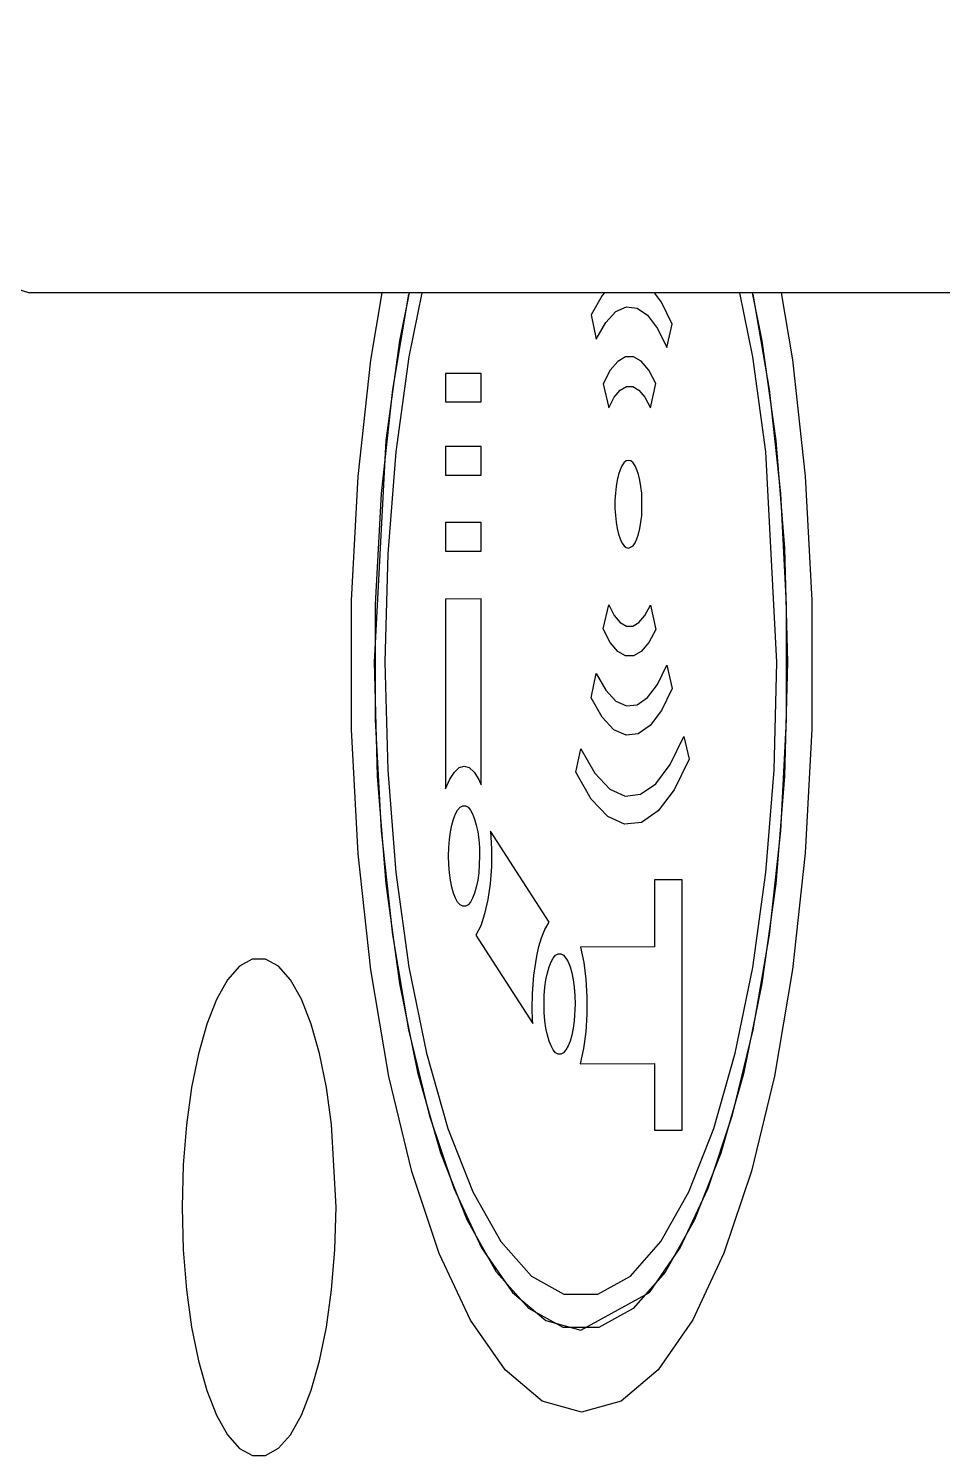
# Model space of a CAD drawing. Header units: millimetres. Extents: x 1084702 to 1166801, y 36632 to 124519.
# Drawn here: x 1098068.4 to 1098077.58, y 59126.59 to 59140.91 of the extents above; entities that cross this region are included whole.
import ezdxf

# ---------------------------------------------------------------- set-up
doc = ezdxf.new("R2010")
doc.units = ezdxf.units.MM
doc.header["$LTSCALE"] = 250
doc.linetypes.add('CENTER', pattern=[3, 2.5, -0.25, 0, -0.25])
doc.layers.get('0').update_dxf_attribs({"color": 255})

# ---------------------------------------------------------------- blocks, each defined once
blk = doc.blocks.new('PK65002M m platform_top')
at = {"linetype": 'Continuous'}
for p, q in [((-9920.302, 2245.096), (-9920.431, 2245.025)), ((-9920.169, 2245.097), (-9920.302, 2245.096)), ((-9920.041, 2245.026), (-9920.169, 2245.097)), ((-9920.431, 2245.025), (-9920.551, 2244.889)), ((-9919.92, 2244.889), (-9920.041, 2245.026)), ((-9920.551, 2244.889), (-9920.661, 2244.692)), ((-9919.81, 2244.693), (-9919.92, 2244.889)), ((-9923.869, 2244.552), (-9923.473, 2244.661)), ((-9923.473, 2244.661), (-9923.078, 2244.553)), ((-9920.661, 2244.692), (-9920.759, 2244.443)), ((-9919.712, 2244.444), (-9919.81, 2244.693)), ((-9924.242, 2244.237), (-9923.869, 2244.552)), ((-9923.078, 2244.553), (-9922.705, 2244.239)), ((-9920.759, 2244.443), (-9920.844, 2244.146)), ((-9919.627, 2244.147), (-9919.712, 2244.444)), ((-9924.588, 2243.736), (-9924.242, 2244.237)), ((-9922.705, 2244.239), (-9922.358, 2243.739)), ((-9920.844, 2244.146), (-9920.913, 2243.808)), ((-9919.558, 2243.809), (-9919.627, 2244.147)), ((-9923.466, 2243.839), (-9924.153, 2243.461)), ((-9923.989, 2243.623), (-9923.645, 2243.814)), ((-9923.645, 2243.814), (-9923.287, 2243.814)), ((-9923.113, 2243.742), (-9923.466, 2243.839)), ((-9923.287, 2243.814), (-9922.943, 2243.623)), ((-9920.913, 2243.808), (-9920.964, 2243.434)), ((-9919.506, 2243.436), (-9919.558, 2243.809)), ((-9924.902, 2243.065), (-9924.588, 2243.736)), ((-9924.311, 2243.257), (-9923.989, 2243.623)), ((-9922.779, 2243.461), (-9923.113, 2243.742)), ((-9922.943, 2243.623), (-9922.62, 2243.257)), ((-9922.358, 2243.739), (-9922.045, 2243.069)), ((-9924.153, 2243.461), (-9924.463, 2243.013)), ((-9923.636, 2243.478), (-9923.963, 2243.297)), ((-9923.296, 2243.478), (-9923.636, 2243.478)), ((-9922.969, 2243.297), (-9923.296, 2243.478)), ((-9922.469, 2243.013), (-9922.779, 2243.461)), ((-9920.964, 2243.434), (-9920.997, 2243.031)), ((-9919.474, 2243.033), (-9919.506, 2243.436)), ((-9924.607, 2242.731), (-9924.311, 2243.257)), ((-9923.963, 2243.297), (-9924.269, 2242.949)), ((-9922.663, 2242.949), (-9922.969, 2243.297)), ((-9922.62, 2243.257), (-9922.325, 2242.731)), ((-9925.177, 2242.244), (-9924.902, 2243.065)), ((-9922.045, 2243.069), (-9921.769, 2242.248)), ((-9924.463, 2243.013), (-9924.743, 2242.414)), ((-9924.269, 2242.949), (-9924.549, 2242.45)), ((-9922.382, 2242.45), (-9922.663, 2242.949)), ((-9922.189, 2242.414), (-9922.469, 2243.013)), ((-9920.997, 2243.031), (-9921.008, 2242.605)), ((-9919.463, 2242.606), (-9919.474, 2243.033)), ((-9924.87, 2242.063), (-9924.607, 2242.731)), ((-9922.325, 2242.731), (-9922.061, 2242.063)), ((-9921.008, 2242.605), (-9920.964, 2241.776)), ((-9919.474, 2242.18), (-9919.463, 2242.606)), ((-9924.743, 2242.414), (-9924.989, 2241.679)), ((-9924.549, 2242.45), (-9924.8, 2241.815)), ((-9922.132, 2241.815), (-9922.382, 2242.45)), ((-9921.943, 2241.679), (-9922.189, 2242.414)), ((-9925.408, 2241.289), (-9925.177, 2242.244)), ((-9921.769, 2242.248), (-9921.538, 2241.293)), ((-9925.097, 2241.267), (-9924.87, 2242.063)), ((-9922.061, 2242.063), (-9921.834, 2241.267)), ((-9919.506, 2241.777), (-9919.474, 2242.18)), ((-9924.8, 2241.815), (-9925.015, 2241.059)), ((-9924.203, 2241.833), (-9924.481, 2241.833)), ((-9924.481, 2241.833), (-9924.481, 2239.32)), ((-9924.204, 2241.164), (-9924.203, 2241.833)), ((-9921.916, 2241.059), (-9922.132, 2241.815)), ((-9920.964, 2241.776), (-9920.913, 2241.402)), ((-9919.558, 2241.403), (-9919.506, 2241.777)), ((-9924.989, 2241.679), (-9925.195, 2240.826)), ((-9921.736, 2240.826), (-9921.943, 2241.679)), ((-9920.913, 2241.402), (-9920.844, 2241.064)), ((-9919.627, 2241.065), (-9919.558, 2241.403)), ((-9925.589, 2240.219), (-9925.408, 2241.289)), ((-9925.283, 2240.36), (-9925.097, 2241.267)), ((-9921.834, 2241.267), (-9921.649, 2240.36)), ((-9921.538, 2241.293), (-9921.356, 2240.224)), ((-9925.015, 2241.059), (-9925.191, 2240.198)), ((-9923.459, 2241.165), (-9924.204, 2241.164)), ((-9923.492, 2241.013), (-9923.459, 2241.165)), ((-9923.316, 2241.027), (-9923.291, 2241.055)), ((-9923.291, 2241.055), (-9923.265, 2241.069)), ((-9923.265, 2241.069), (-9923.238, 2241.069)), ((-9923.238, 2241.069), (-9923.212, 2241.055)), ((-9923.212, 2241.055), (-9923.188, 2241.027)), ((-9921.74, 2240.197), (-9921.916, 2241.059)), ((-9920.844, 2241.064), (-9920.759, 2240.767)), ((-9919.711, 2240.768), (-9919.627, 2241.065)), ((-9923.514, 2240.846), (-9923.492, 2241.013)), ((-9923.375, 2240.877), (-9923.358, 2240.937)), ((-9923.358, 2240.937), (-9923.338, 2240.987)), ((-9923.338, 2240.987), (-9923.316, 2241.027)), ((-9923.188, 2241.027), (-9923.166, 2240.987)), ((-9923.166, 2240.987), (-9923.146, 2240.937)), ((-9923.146, 2240.937), (-9923.129, 2240.877)), ((-9925.195, 2240.826), (-9925.358, 2239.87)), ((-9923.526, 2240.671), (-9923.514, 2240.846)), ((-9923.399, 2240.733), (-9923.389, 2240.809)), ((-9923.389, 2240.809), (-9923.375, 2240.877)), ((-9923.129, 2240.877), (-9923.115, 2240.809)), ((-9923.115, 2240.809), (-9923.104, 2240.733)), ((-9922.412, 2239.876), (-9922.982, 2240.762)), ((-9922.982, 2240.762), (-9922.98, 2240.721)), ((-9921.574, 2239.87), (-9921.736, 2240.826)), ((-9920.759, 2240.767), (-9920.661, 2240.518)), ((-9919.81, 2240.519), (-9919.711, 2240.768)), ((-9923.527, 2240.492), (-9923.526, 2240.671)), ((-9923.408, 2240.566), (-9923.399, 2240.733)), ((-9923.104, 2240.733), (-9923.098, 2240.652)), ((-9923.098, 2240.652), (-9923.096, 2240.565)), ((-9922.98, 2240.721), (-9922.978, 2240.614)), ((-9923.517, 2240.315), (-9923.527, 2240.492)), ((-9923.406, 2240.479), (-9923.408, 2240.566)), ((-9923.399, 2240.398), (-9923.406, 2240.479)), ((-9923.098, 2240.479), (-9923.104, 2240.398)), ((-9923.096, 2240.565), (-9923.098, 2240.479)), ((-9922.978, 2240.614), (-9922.981, 2240.459)), ((-9920.661, 2240.518), (-9920.55, 2240.322)), ((-9919.92, 2240.323), (-9919.81, 2240.519)), ((-9925.421, 2239.358), (-9925.283, 2240.36)), ((-9923.389, 2240.322), (-9923.399, 2240.398)), ((-9923.104, 2240.398), (-9923.115, 2240.322)), ((-9922.981, 2240.459), (-9922.994, 2240.276)), ((-9921.649, 2240.36), (-9921.511, 2239.358)), ((-9925.716, 2239.052), (-9925.589, 2240.219)), ((-9925.191, 2240.198), (-9925.323, 2239.246)), ((-9923.495, 2240.148), (-9923.517, 2240.315)), ((-9923.375, 2240.254), (-9923.389, 2240.322)), ((-9923.358, 2240.194), (-9923.375, 2240.254)), ((-9923.338, 2240.143), (-9923.358, 2240.194)), ((-9923.146, 2240.194), (-9923.166, 2240.143)), ((-9923.129, 2240.254), (-9923.146, 2240.194)), ((-9923.115, 2240.322), (-9923.129, 2240.254)), ((-9922.994, 2240.276), (-9923.022, 2240.084)), ((-9921.609, 2239.246), (-9921.74, 2240.197)), ((-9921.356, 2240.224), (-9921.23, 2239.057)), ((-9920.55, 2240.322), (-9920.43, 2240.186)), ((-9920.168, 2240.115), (-9920.04, 2240.186)), ((-9920.04, 2240.186), (-9919.92, 2240.323)), ((-9923.463, 2239.994), (-9923.495, 2240.148)), ((-9923.316, 2240.104), (-9923.338, 2240.143)), ((-9923.291, 2240.076), (-9923.316, 2240.104)), ((-9923.265, 2240.062), (-9923.291, 2240.076)), ((-9923.238, 2240.062), (-9923.265, 2240.062)), ((-9923.212, 2240.076), (-9923.238, 2240.062)), ((-9923.188, 2240.104), (-9923.212, 2240.076)), ((-9923.166, 2240.143), (-9923.188, 2240.104)), ((-9923.022, 2240.084), (-9923.044, 2239.99)), ((-9920.43, 2240.186), (-9920.302, 2240.115)), ((-9920.302, 2240.115), (-9920.168, 2240.115)), ((-9924.203, 2239.992), (-9923.463, 2239.994)), ((-9924.203, 2239.32), (-9924.203, 2239.992)), ((-9923.071, 2239.9), (-9923.105, 2239.818)), ((-9923.044, 2239.99), (-9923.071, 2239.9)), ((-9925.358, 2239.87), (-9925.471, 2238.826)), ((-9923.105, 2239.818), (-9923.146, 2239.745)), ((-9922.5, 2239.661), (-9922.46, 2239.782)), ((-9922.46, 2239.782), (-9922.412, 2239.876)), ((-9921.46, 2238.826), (-9921.574, 2239.87)), ((-9923.146, 2239.745), (-9922.56, 2238.831)), ((-9922.531, 2239.517), (-9922.5, 2239.661)), ((-9922.554, 2239.358), (-9922.531, 2239.517)), ((-9922.399, 2239.452), (-9922.379, 2239.502)), ((-9922.379, 2239.502), (-9922.357, 2239.542)), ((-9922.357, 2239.542), (-9922.333, 2239.57)), ((-9922.333, 2239.57), (-9922.307, 2239.584)), ((-9922.307, 2239.584), (-9922.28, 2239.584)), ((-9922.28, 2239.584), (-9922.254, 2239.57)), ((-9922.254, 2239.57), (-9922.229, 2239.542)), ((-9922.229, 2239.542), (-9922.207, 2239.502)), ((-9922.207, 2239.502), (-9922.187, 2239.452)), ((-9925.508, 2238.277), (-9925.421, 2239.358)), ((-9922.567, 2239.187), (-9922.554, 2239.358)), ((-9922.43, 2239.324), (-9922.416, 2239.392)), ((-9922.416, 2239.392), (-9922.399, 2239.452)), ((-9922.187, 2239.452), (-9922.17, 2239.392)), ((-9922.17, 2239.392), (-9922.156, 2239.323)), ((-9921.511, 2239.358), (-9921.424, 2238.278)), ((-9925.323, 2239.246), (-9925.405, 2238.22)), ((-9924.481, 2239.32), (-9924.203, 2239.32)), ((-9922.569, 2239.009), (-9922.567, 2239.187)), ((-9922.449, 2239.08), (-9922.441, 2239.248)), ((-9922.441, 2239.248), (-9922.43, 2239.324)), ((-9922.156, 2239.323), (-9922.146, 2239.248)), ((-9922.146, 2239.248), (-9922.139, 2239.166)), ((-9921.527, 2238.22), (-9921.609, 2239.246)), ((-9925.782, 2237.806), (-9925.716, 2239.052)), ((-9922.447, 2238.994), (-9922.449, 2239.08)), ((-9922.139, 2239.166), (-9922.137, 2239.08)), ((-9922.137, 2239.08), (-9922.139, 2238.994)), ((-9921.23, 2239.057), (-9921.164, 2237.811)), ((-9922.56, 2238.831), (-9922.569, 2239.009)), ((-9922.441, 2238.913), (-9922.447, 2238.994)), ((-9922.43, 2238.837), (-9922.441, 2238.913)), ((-9922.146, 2238.913), (-9922.156, 2238.837)), ((-9922.139, 2238.994), (-9922.146, 2238.913)), ((-9925.471, 2238.826), (-9925.53, 2237.712)), ((-9924.075, 2238.743), (-9923.904, 2238.762)), ((-9923.904, 2238.762), (-9923.735, 2238.685)), ((-9922.416, 2238.769), (-9922.43, 2238.837)), ((-9922.399, 2238.709), (-9922.416, 2238.769)), ((-9922.17, 2238.769), (-9922.187, 2238.709)), ((-9922.156, 2238.837), (-9922.17, 2238.769)), ((-9921.401, 2237.712), (-9921.46, 2238.826)), ((-9924.403, 2238.415), (-9924.243, 2238.627)), ((-9924.243, 2238.627), (-9924.075, 2238.743)), ((-9923.735, 2238.685), (-9923.57, 2238.511)), ((-9922.379, 2238.658), (-9922.399, 2238.709)), ((-9922.357, 2238.619), (-9922.379, 2238.658)), ((-9922.333, 2238.591), (-9922.357, 2238.619)), ((-9922.229, 2238.619), (-9922.254, 2238.591)), ((-9922.207, 2238.658), (-9922.229, 2238.619)), ((-9922.187, 2238.709), (-9922.207, 2238.658)), ((-9923.909, 2238.478), (-9924.064, 2238.46)), ((-9923.755, 2238.408), (-9923.909, 2238.478)), ((-9923.57, 2238.511), (-9923.416, 2238.24)), ((-9922.307, 2238.577), (-9922.333, 2238.591)), ((-9922.28, 2238.577), (-9922.307, 2238.577)), ((-9922.254, 2238.591), (-9922.28, 2238.577)), ((-9924.552, 2238.108), (-9924.403, 2238.415)), ((-9924.217, 2238.355), (-9924.362, 2238.162)), ((-9924.064, 2238.46), (-9924.217, 2238.355)), ((-9923.605, 2238.249), (-9923.755, 2238.408)), ((-9922.462, 2238.36), (-9922.465, 2238.367)), ((-9922.465, 2238.367), (-9922.465, 2236.5)), ((-9922.458, 2238.353), (-9922.462, 2238.36)), ((-9922.454, 2238.345), (-9922.458, 2238.353)), ((-9922.451, 2238.338), (-9922.454, 2238.345)), ((-9922.447, 2238.33), (-9922.451, 2238.338)), ((-9922.444, 2238.322), (-9922.447, 2238.33)), ((-9922.107, 2238.407), (-9922.15, 2238.309)), ((-9922.107, 2236.501), (-9922.107, 2238.407)), ((-9925.538, 2237.134), (-9925.508, 2238.277)), ((-9925.405, 2238.22), (-9925.433, 2237.135)), ((-9923.465, 2238.003), (-9923.605, 2238.249)), ((-9923.416, 2238.24), (-9923.465, 2238.003)), ((-9922.441, 2238.313), (-9922.444, 2238.322)), ((-9922.394, 2238.237), (-9922.441, 2238.313)), ((-9922.344, 2238.192), (-9922.394, 2238.237)), ((-9922.294, 2238.178), (-9922.344, 2238.192)), ((-9922.244, 2238.193), (-9922.294, 2238.178)), ((-9922.196, 2238.237), (-9922.244, 2238.193)), ((-9922.15, 2238.309), (-9922.196, 2238.237)), ((-9921.498, 2237.134), (-9921.527, 2238.22)), ((-9921.424, 2238.278), (-9921.394, 2237.135)), ((-9924.498, 2237.882), (-9924.552, 2238.108)), ((-9924.362, 2238.162), (-9924.498, 2237.882)), ((-9925.782, 2236.512), (-9925.782, 2237.806)), ((-9924.276, 2237.62), (-9924.161, 2237.771)), ((-9924.161, 2237.771), (-9924.041, 2237.854)), ((-9924.041, 2237.854), (-9923.919, 2237.868)), ((-9923.919, 2237.868), (-9923.797, 2237.813)), ((-9923.797, 2237.813), (-9923.68, 2237.688)), ((-9921.164, 2237.811), (-9921.164, 2236.517)), ((-9925.53, 2237.712), (-9925.53, 2236.555)), ((-9924.382, 2237.399), (-9924.276, 2237.62)), ((-9923.68, 2237.688), (-9923.569, 2237.494)), ((-9921.401, 2236.555), (-9921.401, 2237.712)), ((-9924.134, 2237.489), (-9924.234, 2237.357)), ((-9924.03, 2237.561), (-9924.134, 2237.489)), ((-9923.923, 2237.573), (-9924.03, 2237.561)), ((-9923.818, 2237.525), (-9923.923, 2237.573)), ((-9923.716, 2237.417), (-9923.818, 2237.525)), ((-9923.569, 2237.494), (-9923.619, 2237.248)), ((-9924.327, 2237.166), (-9924.382, 2237.399)), ((-9924.234, 2237.357), (-9924.327, 2237.166)), ((-9923.619, 2237.248), (-9923.716, 2237.417)), ((-9925.508, 2235.99), (-9925.538, 2237.134)), ((-9925.433, 2237.135), (-9925.323, 2235.022)), ((-9924.072, 2237.027), (-9923.994, 2237.071)), ((-9923.994, 2237.071), (-9923.915, 2237.071)), ((-9923.915, 2237.071), (-9923.837, 2237.026)), ((-9921.527, 2236.048), (-9921.498, 2237.134)), ((-9921.394, 2237.135), (-9921.511, 2234.91)), ((-9924.218, 2236.805), (-9924.147, 2236.938)), ((-9924.147, 2236.938), (-9924.072, 2237.027)), ((-9923.837, 2237.026), (-9923.761, 2236.936)), ((-9923.761, 2236.936), (-9923.691, 2236.801)), ((-9924.164, 2236.561), (-9924.218, 2236.805)), ((-9923.986, 2236.773), (-9924.048, 2236.737)), ((-9923.923, 2236.772), (-9923.986, 2236.773)), ((-9923.861, 2236.736), (-9923.923, 2236.772)), ((-9923.691, 2236.801), (-9923.745, 2236.558)), ((-9924.108, 2236.667), (-9924.164, 2236.561)), ((-9924.048, 2236.737), (-9924.108, 2236.667)), ((-9923.801, 2236.665), (-9923.861, 2236.736)), ((-9923.745, 2236.558), (-9923.801, 2236.665)), ((-9925.716, 2235.266), (-9925.782, 2236.512)), ((-9925.53, 2236.555), (-9925.471, 2235.441)), ((-9922.465, 2236.5), (-9922.107, 2236.501)), ((-9921.46, 2235.441), (-9921.401, 2236.555)), ((-9921.164, 2236.517), (-9921.229, 2235.271)), ((-9921.609, 2235.022), (-9921.527, 2236.048)), ((-9925.421, 2234.91), (-9925.508, 2235.99)), ((-9924.028, 2235.897), (-9924.044, 2235.849)), ((-9924.009, 2235.936), (-9924.028, 2235.897)), ((-9923.989, 2235.966), (-9924.009, 2235.936)), ((-9923.944, 2235.99), (-9923.989, 2235.966)), ((-9923.921, 2235.984), (-9923.944, 2235.99)), ((-9923.899, 2235.966), (-9923.921, 2235.984)), ((-9923.878, 2235.936), (-9923.899, 2235.966)), ((-9923.86, 2235.897), (-9923.878, 2235.936)), ((-9923.844, 2235.849), (-9923.86, 2235.897)), ((-9922.42, 2236.019), (-9922.465, 2236.019)), ((-9922.465, 2236.019), (-9922.465, 2235.734)), ((-9922.164, 2236.02), (-9922.42, 2236.019)), ((-9922.123, 2236.02), (-9922.164, 2236.02)), ((-9922.107, 2236.02), (-9922.123, 2236.02)), ((-9922.107, 2235.734), (-9922.107, 2236.02)), ((-9924.057, 2235.792), (-9924.068, 2235.73)), ((-9924.044, 2235.849), (-9924.057, 2235.792)), ((-9923.83, 2235.792), (-9923.844, 2235.849)), ((-9923.819, 2235.73), (-9923.83, 2235.792)), ((-9924.076, 2235.661), (-9924.079, 2235.588)), ((-9924.068, 2235.73), (-9924.076, 2235.661)), ((-9923.812, 2235.661), (-9923.819, 2235.73)), ((-9923.808, 2235.588), (-9923.812, 2235.661)), ((-9922.465, 2235.734), (-9922.107, 2235.734)), ((-9924.079, 2235.588), (-9924.079, 2235.512)), ((-9924.079, 2235.512), (-9924.076, 2235.438)), ((-9923.812, 2235.438), (-9923.808, 2235.512)), ((-9923.808, 2235.512), (-9923.808, 2235.588)), ((-9925.471, 2235.441), (-9925.358, 2234.398)), ((-9924.076, 2235.438), (-9924.068, 2235.37)), ((-9924.068, 2235.37), (-9924.057, 2235.307)), ((-9923.83, 2235.307), (-9923.819, 2235.37)), ((-9923.819, 2235.37), (-9923.812, 2235.438)), ((-9921.574, 2234.398), (-9921.46, 2235.441)), ((-9925.589, 2234.099), (-9925.716, 2235.266)), ((-9924.057, 2235.307), (-9924.044, 2235.251)), ((-9924.044, 2235.251), (-9924.028, 2235.203)), ((-9924.028, 2235.203), (-9924.009, 2235.163)), ((-9923.878, 2235.163), (-9923.86, 2235.203)), ((-9923.86, 2235.203), (-9923.844, 2235.251)), ((-9923.844, 2235.251), (-9923.83, 2235.307)), ((-9922.359, 2235.256), (-9922.465, 2235.256)), ((-9922.465, 2235.256), (-9922.465, 2234.97)), ((-9922.122, 2235.257), (-9922.359, 2235.256)), ((-9922.106, 2235.257), (-9922.122, 2235.257)), ((-9922.106, 2234.97), (-9922.106, 2235.257)), ((-9921.229, 2235.271), (-9921.356, 2234.104)), ((-9924.009, 2235.163), (-9923.989, 2235.134)), ((-9923.989, 2235.134), (-9923.967, 2235.115)), ((-9923.967, 2235.115), (-9923.944, 2235.109)), ((-9923.944, 2235.109), (-9923.92, 2235.115)), ((-9923.92, 2235.115), (-9923.898, 2235.134)), ((-9923.898, 2235.134), (-9923.878, 2235.163)), ((-9925.283, 2233.908), (-9925.421, 2234.91)), ((-9925.323, 2235.022), (-9925.191, 2234.07)), ((-9922.465, 2234.97), (-9922.106, 2234.97)), ((-9921.74, 2234.07), (-9921.609, 2235.022)), ((-9921.511, 2234.91), (-9921.649, 2233.908)), ((-9924.164, 2234.58), (-9924.218, 2234.336)), ((-9924.108, 2234.474), (-9924.164, 2234.58)), ((-9924.048, 2234.404), (-9924.108, 2234.474)), ((-9923.801, 2234.476), (-9923.861, 2234.405)), ((-9923.745, 2234.583), (-9923.801, 2234.476)), ((-9923.691, 2234.34), (-9923.745, 2234.583)), ((-9922.42, 2234.522), (-9922.465, 2234.522)), ((-9922.465, 2234.522), (-9922.465, 2234.236)), ((-9922.164, 2234.522), (-9922.42, 2234.522)), ((-9922.122, 2234.522), (-9922.164, 2234.522)), ((-9922.106, 2234.522), (-9922.122, 2234.522)), ((-9922.106, 2234.236), (-9922.106, 2234.522)), ((-9925.358, 2234.398), (-9925.195, 2233.441)), ((-9924.218, 2234.336), (-9924.147, 2234.203)), ((-9923.986, 2234.369), (-9924.048, 2234.404)), ((-9923.923, 2234.369), (-9923.986, 2234.369)), ((-9923.861, 2234.405), (-9923.923, 2234.369)), ((-9923.761, 2234.205), (-9923.691, 2234.34)), ((-9921.736, 2233.441), (-9921.574, 2234.398)), ((-9924.147, 2234.203), (-9924.072, 2234.114)), ((-9923.837, 2234.116), (-9923.761, 2234.205)), ((-9922.465, 2234.236), (-9922.106, 2234.236)), ((-9925.475, 2233.428), (-9925.589, 2234.099)), ((-9925.191, 2234.07), (-9925.06, 2233.428)), ((-9924.072, 2234.114), (-9923.994, 2234.07)), ((-9923.994, 2234.07), (-9923.915, 2234.071)), ((-9923.915, 2234.071), (-9923.837, 2234.116)), ((-9921.871, 2233.428), (-9921.74, 2234.07)), ((-9921.356, 2234.104), (-9921.47, 2233.428)), ((-9925.185, 2233.428), (-9925.283, 2233.908)), ((-9924.327, 2233.975), (-9924.382, 2233.742)), ((-9924.234, 2233.784), (-9924.327, 2233.975)), ((-9923.619, 2233.893), (-9923.716, 2233.724)), ((-9923.569, 2233.647), (-9923.619, 2233.893)), ((-9921.649, 2233.908), (-9921.747, 2233.428)), ((-9924.382, 2233.742), (-9924.276, 2233.521)), ((-9924.134, 2233.652), (-9924.234, 2233.784)), ((-9924.03, 2233.58), (-9924.134, 2233.652)), ((-9923.818, 2233.616), (-9923.923, 2233.568)), ((-9923.716, 2233.724), (-9923.818, 2233.616)), ((-9923.68, 2233.453), (-9923.569, 2233.647)), ((-9924.276, 2233.521), (-9924.205, 2233.428)), ((-9923.923, 2233.568), (-9924.03, 2233.58)), ((-9932.198, 2233.428), (-9917.932, 2233.428)), ((-9923.703, 2233.428), (-9923.68, 2233.453))]:
    blk.add_line(p, q, dxfattribs=at)
blk.add_lwpolyline([(-9915.228, 2230.774), (-9916.07, 2232.23), (-9916.983, 2233.126), (-9917.932, 2233.428)], dxfattribs=at)
blk = doc.blocks.new('1-deck_B4_1')
at = {"linetype": 'CENTER', "rotation": 180}
blk.add_blockref('PK65002M m platform_top', (70387.468, 26963.109), dxfattribs=at)

msp = doc.modelspace()

# ---------------------------------------------------------------- block references
msp.add_blockref('1-deck_B4_1', (1017763.013, 34408.576))

doc.saveas('drawing.dxf')
